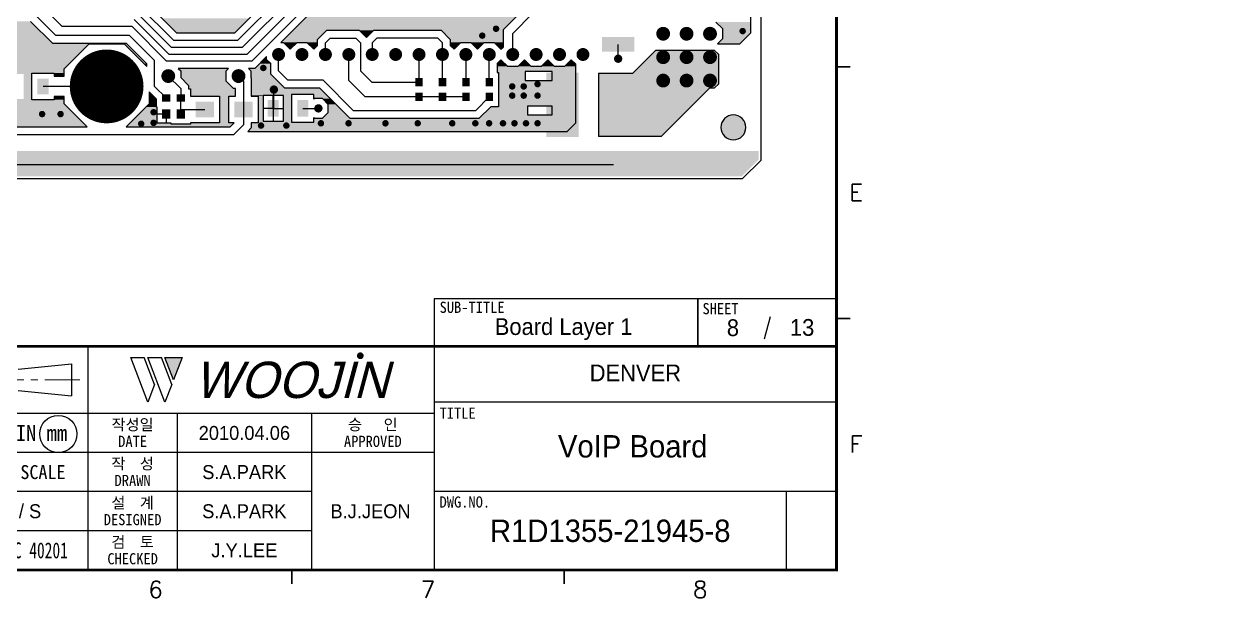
# Model space of a CAD drawing. Extents: x 295 to 953, y 10 to 290.
# Drawn here: x 736.6 to 952.6, y 10 to 112.6 of the extents above; entities that cross this region are included whole.
import ezdxf
from ezdxf.enums import TextEntityAlignment as Align

# ---------------------------------------------------------------- set-up
doc = ezdxf.new("R2010")
doc.units = 0
doc.header["$LTSCALE"] = 5
doc.header["$MEASUREMENT"] = 0
doc.linetypes.add('CENTER', pattern=[2, 1.25, -0.25, 0.25, -0.25])
doc.layers.get('0').update_dxf_attribs({"linetype": 'CONTINUOUS', "lineweight": 25})
for name, color, linetype in [('16_COMP_GBR', 1, 'CONTINUOUS'), ('SHEET', 3, 'CONTINUOUS'), ('문자', 4, 'CONTINUOUS'), ('테두리', 3, 'CONTINUOUS')]:
    doc.layers.add(name, color=color, linetype=linetype)
for name, color, linetype, lineweight in [('2', 2, 'CENTER', 13), ('4', 4, 'CONTINUOUS', 18), ('6', 6, 'CONTINUOUS', 13)]:
    doc.layers.add(name, color=color, linetype=linetype, lineweight=lineweight)
doc.styles.add('MARK', font='ARLRDBD.TTF')
doc.styles.get("Standard").update_dxf_attribs({"font": 'simplex.shx'})
doc.styles.add('굴림', font='')
doc.styles.add('굴림체', font='')
doc.styles.get('굴림').set_extended_font_data('Gulim')
doc.styles.get('굴림체').set_extended_font_data('GulimChe')

# ---------------------------------------------------------------- blocks, each defined once
blk = doc.blocks.new('B')
at = {"layer": '문자'}
blk.add_hatch(color=256, dxfattribs=at).paths.add_polyline_path([(13.79, 10), (15.31, 6), (16.84, 10)])
at = {"color": 4, "const_width": 0.6}
blk.add_lwpolyline([(48.46, 10.32, 1), (49.06, 10.32, 1)], format="xyb", close=True, dxfattribs=at)
at = {"layer": '문자'}
for p, q in [((10.73, 2), (7.68, 10)), ((7.68, 10), (10.09, 10)), ((11.94, 5.16), (10.09, 10)), ((10.73, 10), (13.15, 10)), ((13.79, 2), (10.73, 10)), ((14.99, 5.16), (13.15, 10)), ((13.79, 10), (16.84, 10)), ((15.31, 6), (13.79, 10)), ((16.84, 10), (15.31, 6)), ((11.94, 5.16), (10.73, 2)), ((14.99, 5.16), (13.79, 2))]:
    blk.add_line(p, q, dxfattribs=at)
at = {"layer": '문자', "style": 'MARK', "oblique": 15}
blk.add_text('WOOJIN', height=6.5, dxfattribs=at).set_placement((36.4, 6), align=Align.MIDDLE_CENTER)
blk = doc.blocks.new('C')
at = {"layer": '2'}
blk.add_line((269.53, 49), (248.48, 49), dxfattribs=at)
at = {"layer": 'SHEET'}
for p, q in [((393.14, 60.3), (392.07, 56.28)), ((271, 55), (271, 15)), ((271, 55), (271, 15)), ((333, 55), (333, 15)), ((405, 45), (333, 45)), ((333, 43), (247, 43)), ((287, 43), (287, 15)), ((311, 43), (311, 15)), ((333, 36), (247, 36)), ((311, 29), (247, 29)), ((405, 29), (333, 29)), ((396, 29), (396, 15)), ((311, 22), (227, 22))]:
    blk.add_line(p, q, dxfattribs=at)
at = {"layer": 'SHEET', "color": 4}
for p, q in [((258.53, 50.9), (268.03, 51.85)), ((268.03, 51.85), (268.03, 46.15)), ((258.53, 47.1), (268.03, 46.15))]:
    blk.add_line(p, q, dxfattribs=at)
at = {"layer": 'SHEET'}
for points in [[(333, 55), (380.19, 55), (380.19, 63.49), (333, 63.49)], [(380.19, 55), (405, 55), (405, 63.49), (380.19, 63.49)]]:
    blk.add_lwpolyline(points, close=True, dxfattribs=at)
blk.add_circle((265.7, 39.32), 3.32, dxfattribs=at)
at = {"layer": '테두리'}
blk.add_line((405, 285), (405, 15), dxfattribs=at)
for points, const_width in [([(15, 285), (15, 15), (405, 15), (405, 285), (15, 285)], 0.5), ([(407.5, 105), (405, 105)], 0.3), ([(407.5, 60), (405, 60)], 0.3), ([(15, 55), (405, 55)], 0.5), ([(307.5, 12.5), (307.5, 15)], 0.3), ([(356.25, 12.5), (356.25, 15)], 0.3)]:
    blk.add_lwpolyline(points, dxfattribs=dict(at, const_width=const_width))
blk.add_blockref('B', (271, 43))
at = {"layer": '문자'}
for s, p in [('E', (408.5, 82.5)), ('F', (408.5, 37.5)), ('6', (283.12, 11.5)), ('7', (331.88, 11.5)), ('8', (380.62, 11.5))]:
    blk.add_text(s, height=3, dxfattribs=at).set_placement(p, align=Align.MIDDLE)
at = {"layer": '문자', "style": '굴림체'}
for s, height, p in [('SUB-TITLE', 2, (339.77, 61.98)), ('SHEET', 2, (384.24, 61.74)), ('작성일', 2, (279, 41)), ('승   인', 2, (322, 41)), ('DIM.IN mm', 2.85, (259, 39.5)), ('DATE', 2, (279, 38)), ('APPROVED', 2, (322, 38)), ('작  성', 2, (279, 34)), ('척도 SCALE', 2.5, (259, 32.5)), ('DRAWN', 2, (279, 31)), ('설  계', 2, (279, 27)), ('DESIGNED', 2, (279, 24)), ('검  토', 2, (279, 20)), ('CHECKED', 2, (279, 17))]:
    blk.add_text(s, height=height, dxfattribs=at).set_placement(p, align=Align.MIDDLE_CENTER)
for s, p in [('TITLE', (333.95, 42.05)), ('DWG.NO.', (333.95, 26.15))]:
    blk.add_text(s, height=2, dxfattribs=at).set_placement(p)
at = {"layer": '문자', "style": '굴림체', "width": 0.75}
blk.add_text('공차 적용기준 : WMS C 40201', height=2.85, dxfattribs=at).set_placement((249, 18.5), align=Align.MIDDLE_CENTER)

msp = doc.modelspace()

# ---------------------------------------------------------------- hatches: boundary and pattern name
at = {"linetype": 'Continuous'}
h = msp.add_hatch(color=256, dxfattribs=at)
h.dxf.hatch_style = 1
h.paths.add_polyline_path([(861.3, 94.16, 1), (865.76, 94.16, 1)])
h.paths.add_polyline_path([(861.3, 240.84, 1), (865.76, 240.84, 1)])
h.paths.add_polyline_path([(510.43, 197.28, 1), (505.48, 197.28, 1)])
h.paths.add_polyline_path([(505.48, 176.33, 1), (510.43, 176.33, 1)])

# ---------------------------------------------------------------- linework, layer by layer
for points, const_width in [([(820.75, 111.81, 1), (821.33, 111.81, 1)], 0.577), ([(818.28, 110.58, 1), (818.85, 110.58, 1)], 0.577), ([(850.34, 110.92, 1), (851.57, 110.92, 1)], 1.24), ([(854.53, 110.92, 1), (855.76, 110.92, 1)], 1.24), ([(858.72, 110.92, 1), (859.96, 110.92, 1)], 1.24), ([(864.89, 111.4, 1), (865.47, 111.4, 1)], 0.577), ([(748.03, 101.5, 1), (754.63, 101.5, 1)], 6.6), ([(781.53, 107.21, 1), (782.69, 107.21, 1)], 1.16), ([(785.72, 107.21, 1), (786.88, 107.21, 1)], 1.16), ([(789.91, 107.21, 1), (791.07, 107.21, 1)], 1.16), ([(794.11, 107.21, 1), (795.26, 107.21, 1)], 1.16), ([(798.3, 107.21, 1), (799.45, 107.21, 1)], 1.16), ([(802.49, 107.21, 1), (803.64, 107.21, 1)], 1.16), ([(806.68, 107.21, 1), (807.83, 107.21, 1)], 1.16), ([(810.87, 107.21, 1), (812.02, 107.21, 1)], 1.16), ([(815.06, 107.21, 1), (816.22, 107.21, 1)], 1.16), ([(819.25, 107.21, 1), (820.41, 107.21, 1)], 1.16), ([(823.44, 107.21, 1), (824.6, 107.21, 1)], 1.16), ([(827.63, 107.21, 1), (828.79, 107.21, 1)], 1.16), ([(831.82, 107.21, 1), (832.98, 107.21, 1)], 1.16), ([(836.02, 107.21, 1), (837.17, 107.21, 1)], 1.16), ([(842.53, 106.45, 1), (843.27, 106.45, 1)], 0.742), ([(850.34, 106.73, 1), (851.57, 106.73, 1)], 1.24), ([(854.53, 106.73, 1), (855.76, 106.73, 1)], 1.24), ([(858.72, 106.73, 1), (859.96, 106.73, 1)], 1.24), ([(761.75, 103.35, 1), (762.98, 103.35, 1)], 1.24), ([(774.32, 103.35, 1), (775.56, 103.35, 1)], 1.24), ([(779.09, 104.8, 1), (779.67, 104.8, 1)], 0.577), ([(850.34, 102.54, 1), (851.57, 102.54, 1)], 1.24), ([(854.53, 102.54, 1), (855.76, 102.54, 1)], 1.24), ([(858.72, 102.54, 1), (859.96, 102.54, 1)], 1.24), ([(780.9, 100.93, 1), (781.64, 100.93, 1)], 0.742), ([(823.64, 101.5, 1), (824.22, 101.5, 1)], 0.577), ([(825.7, 101.5, 1), (826.28, 101.5, 1)], 0.577), ([(828.18, 101.91, 1), (828.75, 101.91, 1)], 0.577), ([(823.64, 99.85, 1), (824.22, 99.85, 1)], 0.577), ([(825.7, 99.85, 1), (826.28, 99.85, 1)], 0.577), ([(828.18, 99.85, 1), (828.75, 99.85, 1)], 0.577), ([(759.45, 96.88, 1), (760.03, 96.88, 1)], 0.577), ([(788.86, 97.57, 1), (789.61, 97.57, 1)], 0.742), ([(739.49, 96.55, 1), (740.07, 96.55, 1)], 0.577), ([(742.79, 96.55, 1), (743.37, 96.55, 1)], 0.577), ([(757.23, 94.82, 1), (757.8, 94.82, 1)], 0.577), ([(759.45, 94.98, 1), (760.03, 94.98, 1)], 0.577), ([(778.68, 94.49, 1), (779.25, 94.49, 1)], 0.577), ([(783.21, 94.49, 1), (783.79, 94.49, 1)], 0.577), ([(789.4, 94.9, 1), (789.98, 94.9, 1)], 0.577), ([(794.35, 94.9, 1), (794.93, 94.9, 1)], 0.577), ([(800.95, 94.9, 1), (801.53, 94.9, 1)], 0.577), ([(806.73, 94.9, 1), (807.3, 94.9, 1)], 0.577), ([(812.91, 94.9, 1), (813.49, 94.9, 1)], 0.577), ([(817.04, 94.9, 1), (817.62, 94.9, 1)], 0.577), ([(819.51, 94.9, 1), (820.09, 94.9, 1)], 0.577), ([(821.99, 94.9, 1), (822.57, 94.9, 1)], 0.577), ([(824.05, 94.9, 1), (824.63, 94.9, 1)], 0.577), ([(826.11, 94.9, 1), (826.69, 94.9, 1)], 0.577), ([(828.18, 94.9, 1), (828.75, 94.9, 1)], 0.577)]:
    msp.add_lwpolyline(points, format="xyb", close=True, dxfattribs=dict(const_width=const_width))
for points in [[(845.79, 110.33), (845.79, 107.69), (840.02, 110.33), (840.02, 107.69)], [(835.81, 103.98), (835.81, 92.43), (830.03, 103.98), (830.03, 92.43)], [(845.05, 103.98), (845.05, 92.43), (839.27, 103.98), (839.27, 92.43)], [(740.93, 102.9), (740.93, 100.1), (738.95, 102.9), (738.95, 100.1)], [(807.92, 102.99), (807.92, 101.5), (806.6, 102.99), (806.6, 101.5)], [(812.11, 102.99), (812.11, 101.5), (810.79, 102.99), (810.79, 101.5)], [(816.3, 102.99), (816.3, 101.5), (814.98, 102.99), (814.98, 101.5)], [(820.49, 102.99), (820.49, 101.5), (819.17, 102.99), (819.17, 101.5)], [(762.71, 100.1), (762.71, 98.78), (761.23, 100.1), (761.23, 98.78)], [(765.35, 100.1), (765.35, 98.78), (763.87, 100.1), (763.87, 98.78)], [(807.92, 100.35), (807.92, 98.86), (806.6, 100.35), (806.6, 98.86)], [(812.11, 100.35), (812.11, 98.86), (810.79, 100.35), (810.79, 98.86)], [(816.3, 100.35), (816.3, 98.86), (814.98, 100.35), (814.98, 98.86)], [(820.49, 100.35), (820.49, 98.86), (819.17, 100.35), (819.17, 98.86)], [(762.71, 97.38), (762.71, 95.73), (761.23, 97.38), (761.23, 95.73)], [(765.35, 97.38), (765.35, 95.73), (763.87, 97.38), (763.87, 95.73)], [(770.56, 98.78), (770.56, 95.97), (767.25, 98.78), (767.25, 95.97)], [(777.48, 98.78), (777.48, 95.97), (774.17, 98.78), (774.17, 95.97)], [(782.14, 99.06), (782.14, 96.09), (780.16, 99.06), (780.16, 96.09)], [(787.42, 99.06), (787.42, 96.09), (785.44, 99.06), (785.44, 96.09)]]:
    msp.add_solid(points)
at = {"layer": '16_COMP_GBR', "color": 7}
for p, q in [((868.48, 88.3), (868.48, 246.7)), ((866.66, 111.06), (866.66, 230.54)), ((777.32, 106.04), (799.18, 127.9)), ((792.59, 125.43), (775.67, 108.51)), ((794.68, 125.47), (776.49, 107.28)), ((799.72, 126.58), (782.5, 109.36)), ((774.29, 111.07), (784.98, 121.76)), ((786.3, 121.21), (774.84, 109.75)), ((738.54, 117.08), (743.39, 112.23)), ((738.13, 114.7), (742.25, 110.58)), ((762.88, 108.51), (756.69, 114.7)), ((763.29, 109.75), (757.1, 115.94)), ((760.39, 114.52), (763.84, 111.07)), ((822.37, 111.67), (826.97, 116.27)), ((827.65, 114.62), (824.02, 110.99)), ((741.67, 109.17), (737.71, 113.13)), ((762.47, 107.28), (756.28, 113.46)), ((860.39, 113.02), (861.56, 111.84)), ((755.45, 110.58), (742.25, 110.58)), ((755.87, 112.23), (743.39, 112.23)), ((755.45, 110.58), (759.91, 106.12)), ((755.87, 112.23), (762.05, 106.04)), ((763.84, 111.07), (774.29, 111.07)), ((789.09, 109.89), (790.75, 111.55)), ((790.75, 111.55), (796.52, 111.55)), ((796.52, 111.55), (797.83, 110.24)), ((797.83, 110.24), (799.13, 111.55)), ((799.13, 111.55), (811.19, 111.55)), ((811.19, 111.55), (812.85, 109.89)), ((822.37, 108.59), (822.37, 111.67)), ((824.02, 107.21), (824.02, 110.99)), ((861.56, 111.84), (861.56, 110)), ((864.7, 109.09), (866.66, 111.06)), ((754.87, 109.17), (741.67, 109.17)), ((743.74, 104.64), (748.18, 109.09)), ((748.18, 109.09), (754.47, 109.09)), ((754.47, 109.09), (758.5, 105.06)), ((758.5, 105.54), (754.87, 109.17)), ((762.88, 108.51), (775.67, 108.51)), ((763.29, 109.75), (774.84, 109.75)), ((782.5, 109.36), (783, 109.36)), ((783, 109.36), (784.21, 108.15)), ((784.21, 108.15), (785.41, 109.36)), ((785.41, 109.36), (787.19, 109.36)), ((787.19, 109.36), (788.4, 108.15)), ((788.4, 108.15), (789.09, 108.84)), ((789.09, 108.84), (789.09, 109.89)), ((791.33, 110.15), (790.49, 109.31)), ((790.49, 107.21), (790.49, 109.31)), ((791.33, 110.15), (795.94, 110.15)), ((796.78, 109.31), (795.94, 110.15)), ((796.78, 109.31), (796.78, 104.28)), ((798.87, 109.31), (799.71, 110.15)), ((798.87, 109.31), (798.87, 107.21)), ((810.61, 110.15), (799.71, 110.15)), ((810.61, 110.15), (811.45, 109.31)), ((811.45, 107.21), (811.45, 109.31)), ((812.85, 109.89), (812.85, 108.84)), ((812.85, 108.84), (813.54, 108.15)), ((813.54, 108.15), (814.75, 109.36)), ((814.75, 109.36), (816.53, 109.36)), ((816.53, 109.36), (817.73, 108.15)), ((817.73, 108.15), (818.94, 109.36)), ((818.94, 109.36), (820.72, 109.36)), ((820.72, 109.36), (821.92, 108.15)), ((821.92, 108.15), (822.37, 108.59)), ((842.9, 106.45), (842.9, 109.01)), ((861.56, 110), (860.65, 109.09)), ((860.65, 109.09), (864.7, 109.09)), ((759.91, 101.5), (759.91, 106.12)), ((777.32, 106.04), (762.05, 106.04)), ((762.47, 107.28), (776.49, 107.28)), ((779.96, 106.82), (777.86, 104.72)), ((779.96, 106.32), (779.96, 106.82)), ((780.71, 105.58), (779.96, 106.32)), ((782.11, 104.28), (782.11, 107.21)), ((794.68, 102.54), (794.68, 107.21)), ((807.26, 102.25), (807.26, 107.21)), ((811.45, 102.25), (811.45, 107.21)), ((815.64, 107.21), (815.64, 102.25)), ((819.83, 102.25), (819.83, 107.21)), ((821.92, 106.28), (821.23, 105.58)), ((823.13, 105.07), (821.92, 106.28)), ((826.12, 106.28), (824.91, 105.07)), ((827.32, 105.07), (826.12, 106.28)), ((830.31, 106.28), (829.1, 105.07)), ((831.51, 105.07), (830.31, 106.28)), ((834.5, 106.28), (833.29, 105.07)), ((835.31, 105.46), (834.5, 106.28)), ((849.57, 107.93), (845.45, 103.81)), ((860.16, 107.93), (849.57, 107.93)), ((860.89, 107.21), (860.16, 107.93)), ((860.89, 101.98), (860.89, 107.21)), ((737.96, 103.89), (741.92, 103.89)), ((737.96, 99.11), (737.96, 103.89)), ((741.92, 103.89), (741.92, 103.32)), ((743.74, 103.32), (743.74, 104.64)), ((758.5, 105.06), (758.5, 105.54)), ((764.15, 104.72), (764.59, 104.27)), ((773.16, 104.72), (764.15, 104.72)), ((764.59, 104.27), (764.59, 103.1)), ((772.71, 104.27), (773.16, 104.72)), ((772.71, 102.43), (772.71, 104.27)), ((776.72, 104.72), (777.17, 104.27)), ((777.86, 104.72), (776.72, 104.72)), ((777.17, 104.27), (777.17, 103.1)), ((780.71, 103.7), (780.71, 105.58)), ((783.21, 101.2), (780.71, 103.7)), ((782.11, 104.28), (783.79, 102.6)), ((798.81, 102.25), (796.78, 104.28)), ((821.23, 105.58), (821.23, 103.98)), ((821.23, 103.98), (821.48, 103.98)), ((821.48, 103.98), (821.48, 97.87)), ((824.91, 105.07), (823.13, 105.07)), ((826.24, 104.14), (826.24, 102.57)), ((831.11, 104.14), (826.24, 104.14)), ((829.1, 105.07), (827.32, 105.07)), ((831.11, 102.57), (831.11, 104.14)), ((833.29, 105.07), (831.51, 105.07)), ((835.31, 94.97), (835.31, 105.46)), ((839.36, 103.81), (839.36, 92.59)), ((845.45, 103.81), (839.36, 103.81)), ((741.92, 103.32), (743.74, 103.32)), ((762.37, 103.35), (764.61, 101.1)), ((764.59, 103.1), (766.01, 101.68)), ((766.01, 101.68), (766.01, 101.09)), ((774.02, 101.12), (772.71, 102.43)), ((774.94, 103.35), (775.82, 102.47)), ((775.82, 102.47), (775.82, 97.38)), ((777.17, 103.1), (777.23, 103.05)), ((777.23, 103.05), (777.23, 99.77)), ((790.07, 102.6), (783.79, 102.6)), ((790.07, 102.6), (795.52, 97.15)), ((794.68, 102.54), (797.62, 99.61)), ((798.81, 102.25), (807.26, 102.25)), ((826.24, 102.57), (831.11, 102.57)), ((860.16, 101.25), (860.89, 101.98)), ((751.33, 101.5), (739.94, 101.5)), ((741.92, 99.68), (741.92, 99.11)), ((743.74, 99.68), (741.92, 99.68)), ((743.74, 98.36), (743.74, 99.68)), ((758.92, 100.51), (758.92, 98.36)), ((760.24, 99.19), (758.92, 100.51)), ((761.97, 99.44), (759.91, 101.5)), ((764.61, 101.1), (764.61, 99.44)), ((764.61, 97.38), (764.61, 99.44)), ((766.01, 101.09), (766.34, 101.09)), ((766.34, 101.09), (766.34, 99.77)), ((766.34, 99.77), (771.55, 99.77)), ((771.55, 99.77), (771.55, 94.98)), ((773.18, 99.77), (774.42, 99.77)), ((773.18, 94.98), (773.18, 99.77)), ((774.42, 101.12), (774.02, 101.12)), ((774.42, 99.77), (774.42, 101.12)), ((777.23, 99.77), (778.47, 99.77)), ((778.47, 99.77), (778.47, 94.98)), ((779.33, 99.88), (779.33, 95.26)), ((782.96, 99.88), (779.33, 99.88)), ((781.15, 97.57), (781.15, 99.88)), ((781.27, 97.57), (781.27, 100.93)), ((782.96, 95.26), (782.96, 99.88)), ((789.49, 101.2), (783.21, 101.2)), ((784.45, 100.05), (784.45, 95.1)), ((788.41, 100.05), (784.45, 100.05)), ((788.41, 99.22), (788.41, 100.05)), ((794.94, 95.75), (789.49, 101.2)), ((807.26, 99.61), (797.62, 99.61)), ((811.45, 99.61), (807.26, 99.61)), ((815.64, 99.61), (811.45, 99.61)), ((819.83, 99.61), (817.38, 97.15)), ((850.67, 92.59), (859.33, 101.25)), ((859.33, 101.25), (860.16, 101.25)), ((741.92, 99.11), (737.96, 99.11)), ((747.85, 94.24), (743.74, 98.36)), ((758.92, 98.36), (754.8, 94.24)), ((760.24, 97.79), (760.24, 99.19)), ((760.4, 97.79), (760.24, 97.79)), ((760.4, 94.9), (760.4, 97.79)), ((764.61, 97.38), (768.91, 97.38)), ((764.61, 96.55), (764.61, 97.38)), ((775.82, 97.38), (775.82, 94.65)), ((781.15, 97.57), (779.33, 97.57)), ((781.15, 97.57), (781.27, 97.57)), ((781.15, 97.57), (781.15, 95.26)), ((781.15, 97.57), (782.96, 97.57)), ((786.43, 97.57), (789.23, 97.57)), ((788.43, 99.22), (788.41, 99.22)), ((788.52, 99.31), (788.43, 99.22)), ((789.95, 99.31), (788.52, 99.31)), ((790.97, 98.29), (789.95, 99.31)), ((790.97, 96.86), (790.97, 98.29)), ((820.08, 97.87), (817.96, 95.75)), ((821.48, 97.87), (820.08, 97.87)), ((826.65, 97.95), (826.65, 96.39)), ((831.11, 97.95), (826.65, 97.95)), ((831.11, 96.39), (831.11, 97.95)), ((761.97, 96.55), (760.4, 96.55)), ((761.97, 96.55), (761.97, 94.9)), ((779.33, 95.26), (782.96, 95.26)), ((784.45, 95.1), (788.41, 95.1)), ((788.41, 95.92), (788.43, 95.92)), ((788.41, 95.1), (788.41, 95.92)), ((788.43, 95.92), (788.52, 95.84)), ((788.52, 95.84), (789.95, 95.84)), ((789.95, 95.84), (790.97, 96.86)), ((817.96, 95.75), (794.94, 95.75)), ((817.38, 97.15), (795.52, 97.15)), ((826.65, 96.39), (831.11, 96.39)), ((721.8, 94.24), (747.85, 94.24)), ((754.8, 94.24), (773.43, 94.24)), ((762.88, 94.9), (760.4, 94.9)), ((762.88, 94.74), (762.88, 94.9)), ((766.34, 94.74), (762.88, 94.74)), ((766.34, 94.98), (766.34, 94.74)), ((771.55, 94.98), (766.34, 94.98)), ((774.18, 94.98), (773.18, 94.98)), ((773.43, 94.24), (774.18, 94.98)), ((774.02, 92.84), (775.82, 94.65)), ((777.23, 94.06), (776.58, 93.42)), ((776.58, 93.42), (833.76, 93.42)), ((777.23, 94.98), (777.23, 94.06)), ((778.47, 94.98), (777.23, 94.98)), ((833.76, 93.42), (835.31, 94.97)), ((774.02, 92.84), (721.22, 92.84)), ((839.36, 92.59), (850.67, 92.59)), ((842.08, 87.48), (508.78, 87.48)), ((865.18, 85), (868.48, 88.3)), ((505.48, 85), (865.18, 85))]:
    msp.add_line(p, q, dxfattribs=at)
for start, end in [(0, 180), (180, 0)]:
    msp.add_arc((863.53, 94.16), 2.23, start, end, dxfattribs=at)
for points in [[(784.82, 111.67), (789.41, 116.27), (822.37, 111.67), (826.97, 116.27)], [(727.54, 109.57), (731.1, 113.13), (741.27, 109.57), (737.71, 113.13)], [(763.84, 111.07), (761.21, 113.69), (774.29, 111.07), (776.92, 113.69)], [(861.56, 111.84), (860.39, 113.02), (866.66, 111.84), (866.66, 113.02)], [(783.03, 109.89), (784.69, 111.55), (789.09, 109.89), (790.75, 111.55)], [(784.69, 111.55), (784.82, 111.67), (822.37, 111.55), (822.37, 111.67)], [(784.69, 111.55), (784.69, 111.55), (790.75, 111.55), (796.52, 111.55)], [(797.83, 110.24), (796.52, 111.55), (797.83, 110.24), (799.13, 111.55)], [(796.52, 111.55), (796.52, 111.55), (799.13, 111.55), (811.19, 111.55)], [(812.85, 109.89), (811.19, 111.55), (822.37, 109.89), (822.37, 111.55)], [(861.56, 111.06), (861.56, 111.84), (866.66, 111.06), (866.66, 111.84)], [(861.56, 110), (861.56, 111.06), (865.61, 110), (866.66, 111.06)], [(723.28, 109.17), (723.28, 109.57), (741.67, 109.17), (741.27, 109.57)], [(723.28, 109.09), (723.28, 109.17), (754.95, 109.09), (754.87, 109.17)], [(723.28, 109.17), (723.28, 109.17), (754.87, 109.17), (741.67, 109.17)], [(723.28, 106.52), (723.28, 109.09), (745.61, 106.52), (748.18, 109.09)], [(723.28, 109.09), (723.28, 109.09), (748.18, 109.09), (754.47, 109.09)], [(758.02, 105.54), (754.47, 109.09), (758.5, 105.54), (754.95, 109.09)], [(782.5, 109.36), (783.03, 109.89), (789.09, 109.36), (789.09, 109.89)], [(784.21, 108.15), (783, 109.36), (784.21, 108.15), (785.41, 109.36)], [(783, 109.36), (783, 109.36), (785.41, 109.36), (787.19, 109.36)], [(787.71, 108.84), (787.19, 109.36), (789.09, 108.84), (789.09, 109.36)], [(788.4, 108.15), (787.71, 108.84), (788.4, 108.15), (789.09, 108.84)], [(812.85, 109.36), (812.85, 109.89), (822.37, 109.36), (822.37, 109.89)], [(812.85, 108.84), (812.85, 109.36), (814.23, 108.84), (814.75, 109.36)], [(812.85, 109.36), (812.85, 109.36), (814.75, 109.36), (816.53, 109.36)], [(813.54, 108.15), (812.85, 108.84), (813.54, 108.15), (814.23, 108.84)], [(817.73, 108.15), (816.53, 109.36), (817.73, 108.15), (818.94, 109.36)], [(816.53, 109.36), (816.53, 109.36), (818.94, 109.36), (820.72, 109.36)], [(821.48, 108.59), (820.72, 109.36), (822.37, 108.59), (822.37, 109.36)], [(821.92, 108.15), (821.48, 108.59), (821.92, 108.15), (822.37, 108.59)], [(860.65, 109.09), (861.56, 110), (864.7, 109.09), (865.61, 110)], [(712.88, 104.64), (712.88, 106.52), (743.74, 104.64), (745.61, 106.52)], [(778.73, 105.58), (779.47, 106.32), (780.71, 105.58), (779.96, 106.32)], [(779.47, 106.32), (779.96, 106.82), (779.96, 106.32), (779.96, 106.82)], [(821.23, 105.58), (821.92, 106.28), (822.62, 105.58), (821.92, 106.28)], [(824.91, 105.07), (826.12, 106.28), (827.32, 105.07), (826.12, 106.28)], [(829.51, 105.48), (830.31, 106.28), (831.11, 105.48), (830.31, 106.28)], [(833.68, 105.46), (834.5, 106.28), (835.31, 105.46), (834.5, 106.28)], [(845.45, 103.81), (848.84, 107.21), (860.89, 103.81), (860.89, 107.21)], [(848.84, 107.21), (849.57, 107.93), (860.89, 107.21), (860.16, 107.93)], [(849.57, 107.93), (849.57, 107.93), (860.16, 107.93), (849.57, 107.93)], [(712.14, 103.89), (712.06, 103.98), (743.74, 103.89), (743.74, 103.98)], [(712.31, 103.73), (712.14, 103.89), (737.96, 103.73), (737.96, 103.89)], [(712.14, 103.89), (712.14, 103.89), (737.96, 103.89), (741.92, 103.89)], [(712.88, 103.98), (712.88, 104.64), (743.74, 103.98), (743.74, 104.64)], [(736.48, 99.27), (736.48, 103.73), (737.96, 99.27), (737.96, 103.73)], [(741.92, 103.32), (741.92, 103.89), (743.74, 103.32), (743.74, 103.89)], [(758.5, 105.06), (758.02, 105.54), (758.5, 105.06), (758.5, 105.54)], [(764.59, 104.27), (764.15, 104.72), (772.71, 104.27), (773.16, 104.72)], [(764.15, 104.72), (764.15, 104.72), (773.16, 104.72), (764.15, 104.72)], [(764.59, 103.1), (764.59, 104.27), (772.71, 103.1), (772.71, 104.27)], [(777.17, 104.27), (776.72, 104.72), (780.71, 104.27), (780.71, 104.72)], [(777.17, 103.7), (777.17, 104.27), (780.71, 103.7), (780.71, 104.27)], [(777.17, 103.1), (777.17, 103.7), (781.3, 103.1), (780.71, 103.7)], [(777.86, 104.72), (778.73, 105.58), (780.71, 104.72), (780.71, 105.58)], [(821.23, 105.07), (821.23, 105.58), (823.13, 105.07), (822.62, 105.58)], [(821.23, 104.14), (821.23, 105.07), (835.31, 104.14), (835.31, 105.07)], [(821.23, 103.98), (821.23, 104.14), (826.24, 103.98), (826.24, 104.14)], [(821.23, 104.14), (821.23, 104.14), (826.24, 104.14), (831.11, 104.14)], [(821.48, 102.57), (821.48, 103.98), (826.24, 102.57), (826.24, 103.98)], [(829.1, 105.07), (829.51, 105.48), (831.51, 105.07), (831.11, 105.48)], [(831.11, 102.57), (831.11, 104.14), (835.31, 102.57), (835.31, 104.14)], [(833.29, 105.07), (833.68, 105.46), (835.31, 105.07), (835.31, 105.46)], [(839.36, 101.98), (839.36, 103.81), (860.89, 101.98), (860.89, 103.81)], [(765.27, 102.43), (764.59, 103.1), (772.71, 102.43), (772.71, 103.1)], [(766.01, 101.68), (765.27, 102.43), (773.45, 101.68), (772.71, 102.43)], [(766.01, 101.12), (766.01, 101.68), (774.02, 101.12), (773.45, 101.68)], [(777.23, 103.05), (777.17, 103.1), (781.36, 103.05), (781.3, 103.1)], [(777.23, 101.44), (777.23, 103.05), (782.96, 101.44), (781.36, 103.05)], [(821.48, 97.95), (821.48, 102.57), (835.31, 97.95), (835.31, 102.57)], [(839.36, 101.25), (839.36, 101.98), (860.16, 101.25), (860.89, 101.98)], [(741.92, 99.68), (741.92, 99.68), (743.74, 99.68), (741.92, 99.68)], [(741.92, 99.11), (741.92, 99.68), (743.74, 99.11), (743.74, 99.68)], [(758.92, 99.19), (758.92, 100.51), (760.24, 99.19), (758.92, 100.51)], [(766.01, 101.09), (766.01, 101.12), (774.42, 101.09), (774.42, 101.12)], [(766.01, 101.12), (766.01, 101.12), (774.42, 101.12), (774.02, 101.12)], [(766.34, 99.77), (766.34, 101.09), (774.42, 99.77), (774.42, 101.09)], [(771.55, 94.98), (771.55, 99.77), (773.18, 94.98), (773.18, 99.77)], [(771.55, 99.77), (771.55, 99.77), (773.18, 99.77), (774.42, 99.77)], [(777.23, 101.2), (777.23, 101.44), (783.21, 101.2), (782.96, 101.44)], [(777.23, 100.05), (777.23, 101.2), (790.64, 100.05), (789.49, 101.2)], [(777.23, 101.2), (777.23, 101.2), (788.41, 101.2), (783.21, 101.2)], [(777.23, 99.88), (777.23, 100.05), (784.45, 99.88), (784.45, 100.05)], [(777.23, 100.05), (777.23, 100.05), (784.45, 100.05), (788.41, 100.05)], [(777.23, 99.77), (777.23, 99.88), (779.33, 99.77), (779.33, 99.88)], [(777.23, 99.88), (777.23, 99.88), (779.33, 99.88), (782.96, 99.88)], [(778.47, 95.26), (778.47, 99.77), (779.33, 95.26), (779.33, 99.77)], [(782.96, 95.26), (782.96, 99.88), (784.45, 95.26), (784.45, 99.88)], [(788.41, 99.31), (788.41, 100.05), (791.39, 99.31), (790.64, 100.05)], [(839.36, 92.59), (839.36, 101.25), (850.67, 92.59), (859.33, 101.25)], [(839.36, 101.25), (839.36, 101.25), (859.33, 101.25), (860.16, 101.25)], [(716.93, 99.11), (716.76, 99.27), (737.96, 99.11), (737.96, 99.27)], [(717.68, 98.36), (716.93, 99.11), (743.74, 98.36), (743.74, 99.11)], [(721.8, 94.24), (717.68, 98.36), (747.85, 94.24), (743.74, 98.36)], [(755.46, 94.9), (758.35, 97.79), (760.4, 94.9), (760.4, 97.79)], [(758.35, 97.79), (758.92, 98.36), (760.24, 97.79), (760.24, 98.36)], [(758.35, 97.79), (758.35, 97.79), (760.4, 97.79), (760.24, 97.79)], [(758.92, 98.36), (758.92, 99.19), (760.24, 98.36), (760.24, 99.19)], [(788.41, 99.22), (788.41, 99.31), (788.43, 99.22), (788.52, 99.31)], [(788.41, 99.31), (788.41, 99.31), (788.52, 99.31), (789.95, 99.31)], [(790.97, 98.29), (789.95, 99.31), (792.4, 98.29), (791.39, 99.31)], [(790.97, 96.86), (790.97, 98.29), (793.84, 96.86), (792.4, 98.29)], [(818.59, 96.39), (820.08, 97.87), (826.65, 96.39), (826.65, 97.87)], [(821.48, 97.87), (821.48, 97.95), (826.65, 97.87), (826.65, 97.95)], [(821.48, 97.95), (821.48, 97.95), (826.65, 97.95), (831.11, 97.95)], [(831.11, 96.39), (831.11, 97.95), (835.31, 96.39), (835.31, 97.95)], [(778.47, 95.1), (778.47, 95.26), (784.45, 95.1), (784.45, 95.26)], [(778.47, 94.98), (778.47, 95.1), (835.31, 94.98), (835.31, 95.1)], [(788.41, 95.84), (788.41, 95.92), (788.52, 95.84), (788.43, 95.92)], [(788.41, 95.92), (788.41, 95.92), (788.43, 95.92), (788.41, 95.92)], [(788.41, 95.75), (788.41, 95.84), (794.94, 95.75), (794.85, 95.84)], [(788.41, 95.1), (788.41, 95.75), (835.31, 95.1), (835.31, 95.75)], [(789.95, 95.84), (790.97, 96.86), (794.85, 95.84), (793.84, 96.86)], [(817.96, 95.75), (818.59, 96.39), (835.31, 95.75), (835.31, 96.39)], [(754.8, 94.24), (755.3, 94.74), (773.43, 94.24), (773.93, 94.74)], [(755.3, 94.74), (755.46, 94.9), (762.88, 94.74), (762.88, 94.9)], [(755.46, 94.9), (755.46, 94.9), (762.88, 94.9), (760.4, 94.9)], [(766.34, 94.74), (766.34, 94.98), (773.93, 94.74), (774.18, 94.98)], [(766.34, 94.98), (766.34, 94.98), (774.18, 94.98), (773.18, 94.98)], [(776.58, 93.42), (777.23, 94.06), (833.76, 93.42), (834.41, 94.06)], [(777.23, 94.97), (777.23, 94.98), (835.31, 94.97), (835.31, 94.98)], [(777.23, 94.06), (777.23, 94.97), (834.41, 94.06), (835.31, 94.97)], [(505.89, 88.46), (505.89, 89.95), (868.07, 88.46), (868.07, 89.95)], [(505.89, 89.95), (505.89, 89.95), (868.07, 89.95), (517.44, 89.95)], [(505.89, 85.82), (505.89, 88.46), (865.43, 85.82), (868.07, 88.46)], [(506.3, 85.41), (505.89, 85.82), (865.01, 85.41), (865.43, 85.82)]]:
    msp.add_solid(points, dxfattribs=at)

# ---------------------------------------------------------------- block references
msp.add_blockref('C', (476.98, 0))

# ---------------------------------------------------------------- texts
at = {"color": 4, "style": '굴림'}
for s, p in [('2010.04.06', (775.98, 39.5)), ('S.A.PARK', (775.98, 32.5)), ('S.A.PARK', (775.98, 25.5)), ('B.J.JEON', (798.57, 25.5)), ('J.Y.LEE', (775.98, 18.5))]:
    msp.add_text(s, height=2.5, dxfattribs=at).set_placement(p, align=Align.MIDDLE_CENTER)
at = {"layer": '4', "style": '굴림'}
for s, p in [('Board Layer 1', (833.13, 58.53)), ('8', (863.44, 58.33)), ('13', (875.83, 58.38)), ('DENVER', (845.98, 50.24))]:
    msp.add_text(s, height=3, dxfattribs=at).set_placement(p, align=Align.MIDDLE_CENTER)
at = {"layer": '6', "color": 4, "char_height": 3, "width": 52.2944, "attachment_point": 4, "style": '굴림체'}
for insert in [(952.58, 106.26), (952.58, 102.14)]:
    msp.add_mtext('{\\f굴림|b0|i0|c129;\\C7;', dxfattribs=dict(at, insert=insert))
at = {"layer": '문자', "style": '굴림'}
for s, height, p in [('VoIP Board', 4, (845.5, 37.11)), ('N / S', 2.5, (735.98, 25.5)), ('R1D1355-21945-8', 4, (841.48, 22))]:
    msp.add_text(s, height=height, dxfattribs=at).set_placement(p, align=Align.MIDDLE_CENTER)

doc.saveas('drawing.dxf')
